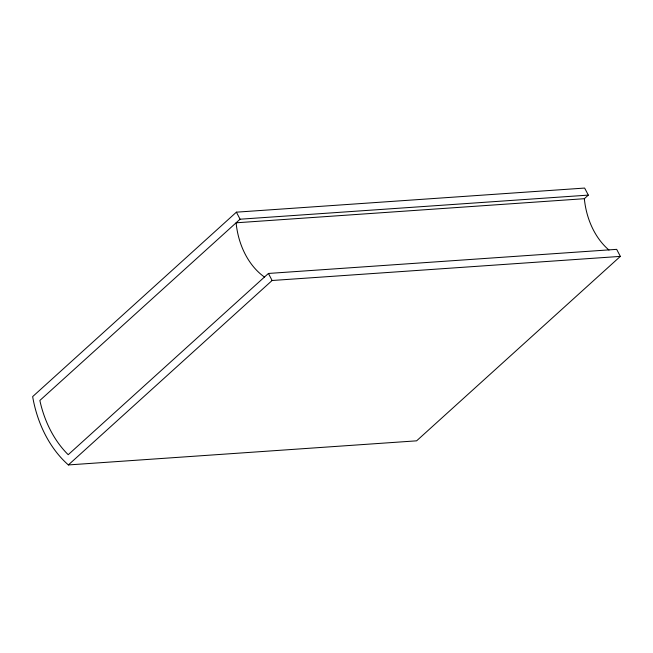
<?xml version="1.0" encoding="UTF-8"?>
<svg xmlns="http://www.w3.org/2000/svg" width="653" height="653" viewBox="0 0 653 653"><rect width="100%" height="100%" fill="white"/><g stroke="black" fill="none" stroke-linecap="round" stroke-linejoin="round"><path stroke-width="0.98" d="M236.394 212.168L32.65 396.608A106.455 79.405 86 0 0 68.369 464.936L416.606 440.832L620.35 256.392L616.669 249.348L268.432 273.452L68.222 454.684L67.667 454.161A98.007 73.112 86 0 1 40.045 401.326L39.874 400.452L240.075 219.212L588.312 195.108L584.631 188.064L236.394 212.168L240.075 219.212M68.369 464.936L272.113 280.496L620.35 256.392M264.465 277.043A68.598 51.171 86 0 1 236.108 222.804L584.345 198.7L588.312 195.108M268.432 273.452L272.113 280.496M608.988 250.058A68.598 51.171 86 0 1 584.345 198.7"/></g></svg>
